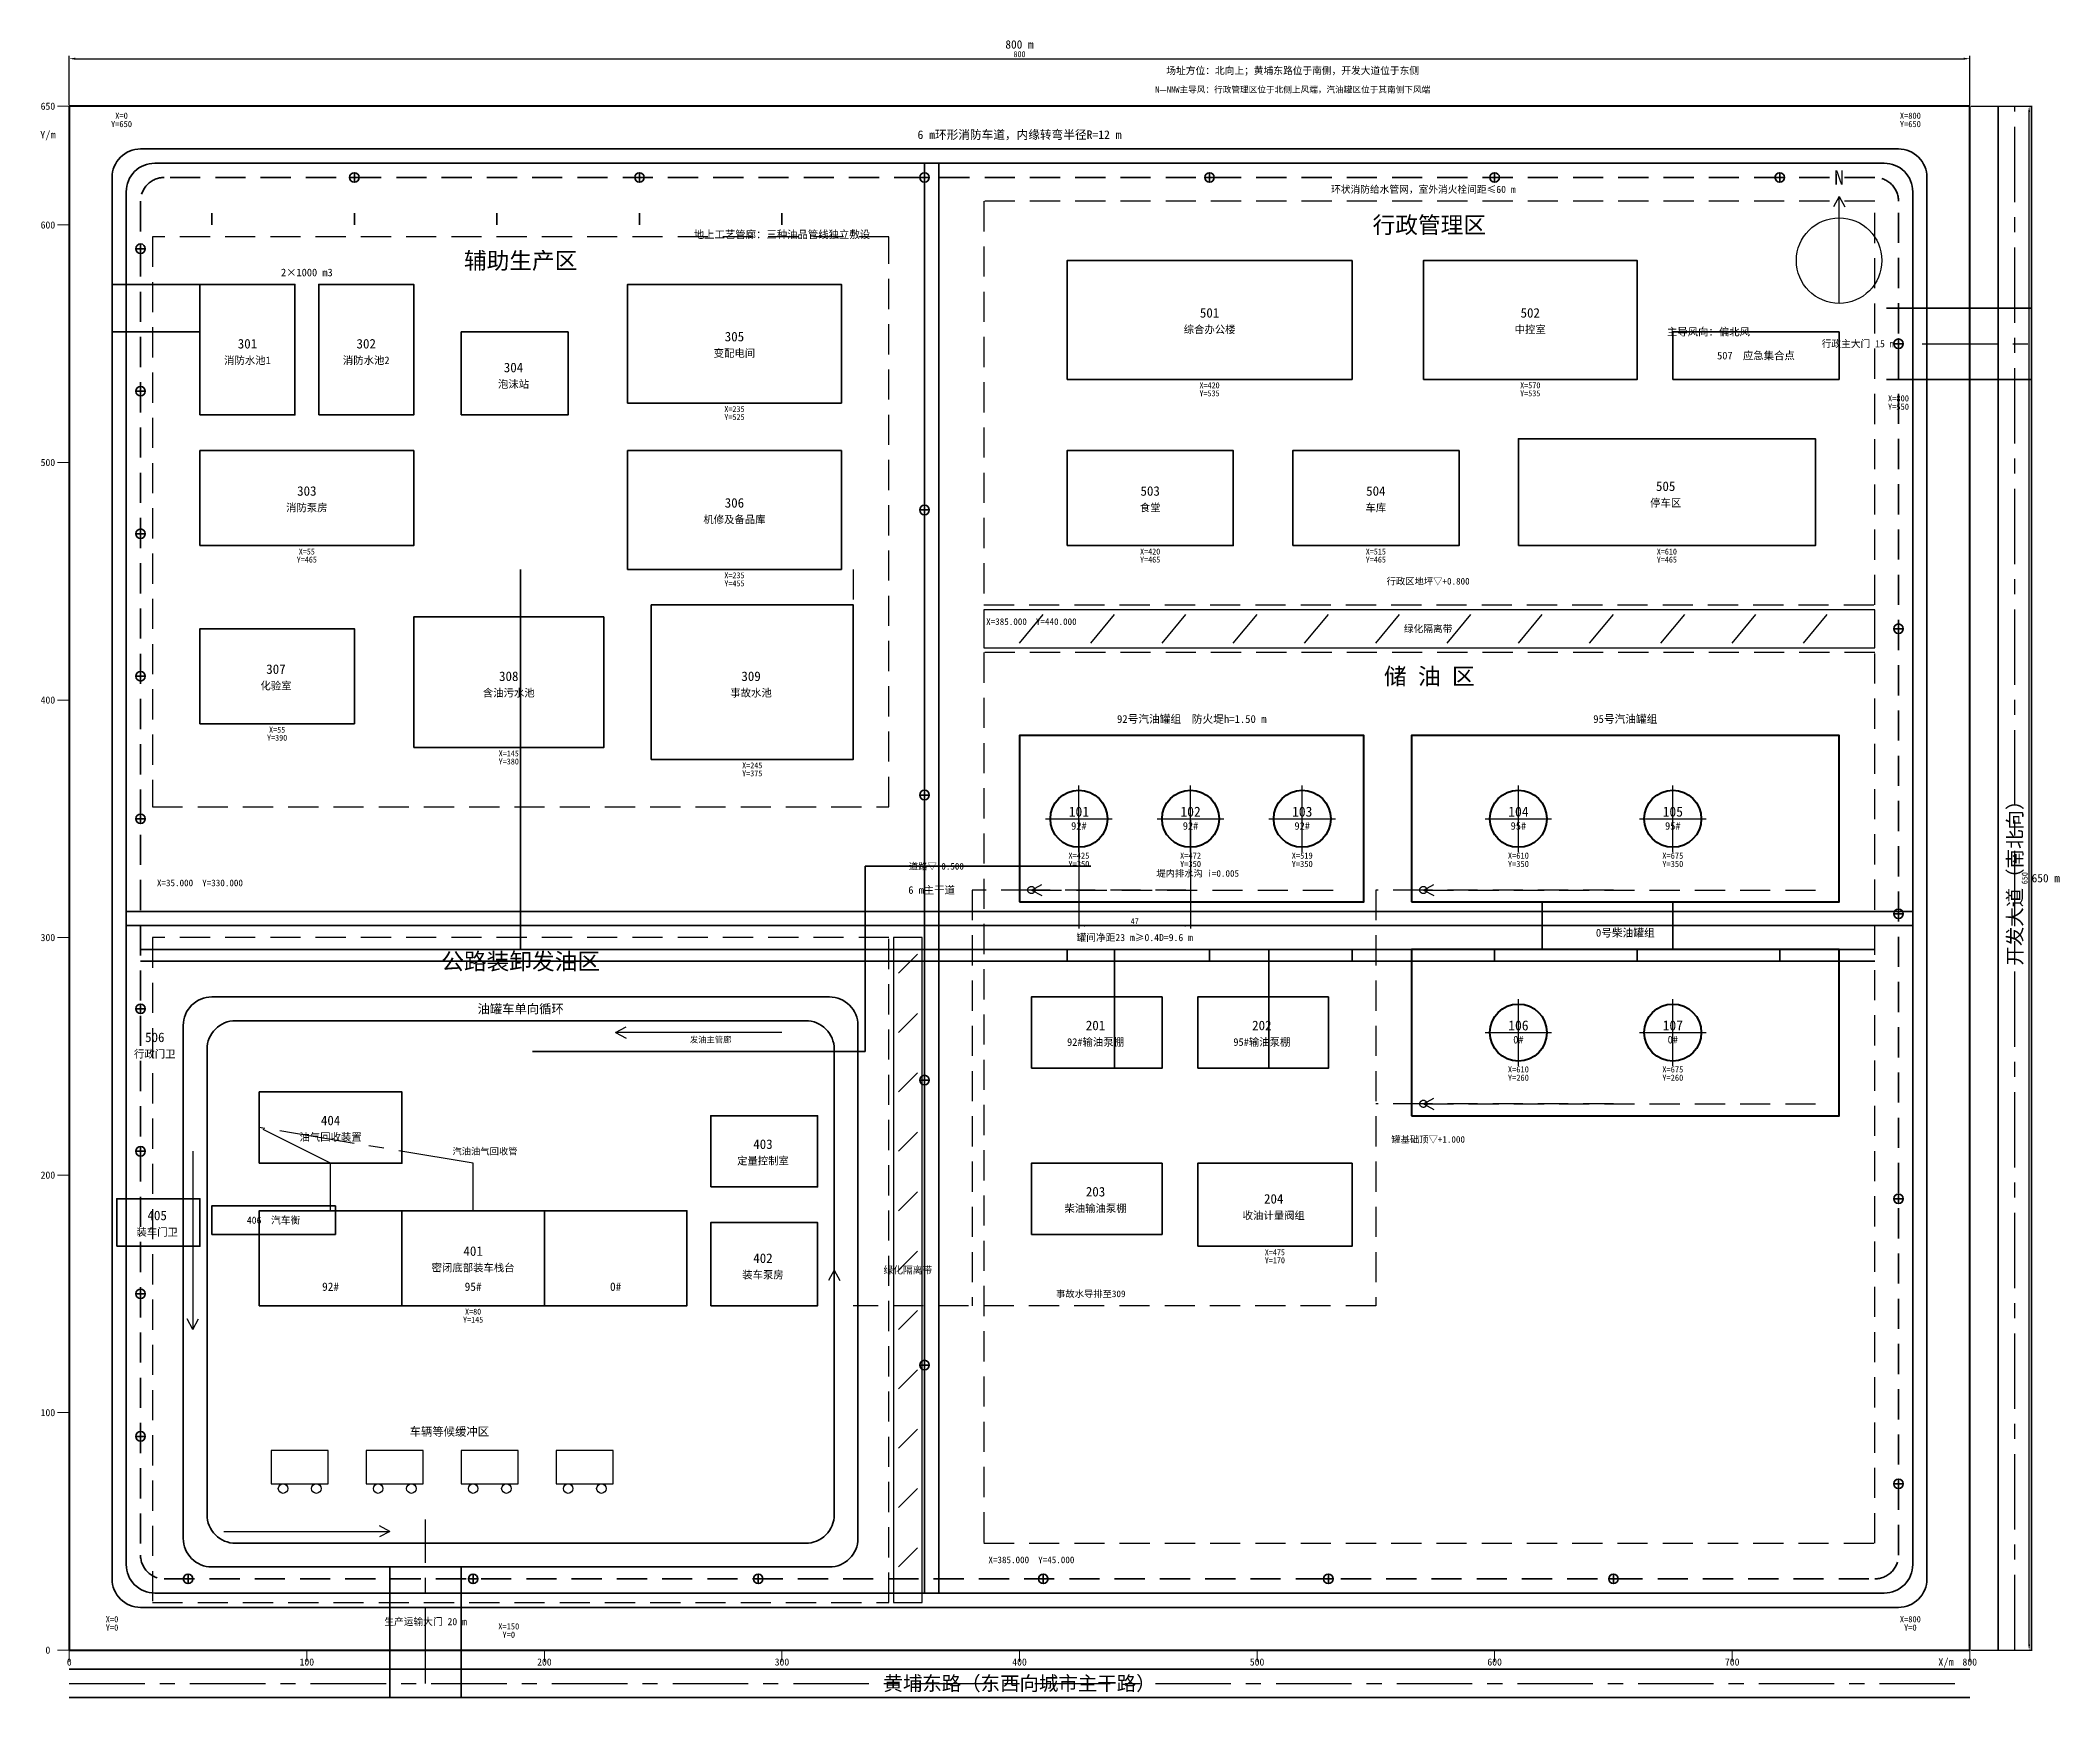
# Model space of a CAD drawing. Header units: millimetres. Extents: x -12 to 838, y -20 to 678.
import ezdxf
from ezdxf.enums import TextEntityAlignment as Align

# ---------------------------------------------------------------- set-up
doc = ezdxf.new("R2010")
doc.units = ezdxf.units.MM
doc.linetypes.add('CENTER', pattern=[50.8, 31.75, -6.35, 6.35, -6.35])
doc.linetypes.add('DASHED', pattern=[19.05, 12.7, -6.35])
for name, color, linetype, lineweight in [('01-用地红线', 7, 'Continuous', 70), ('02-围墙', 7, 'Continuous', 50), ('03-道路', 7, 'Continuous', 35), ('04-防火堤', 7, 'Continuous', 50), ('05-储罐', 7, 'Continuous', 50), ('06-建构筑物', 7, 'Continuous', 35), ('07-工艺管廊', 7, 'Continuous', 35), ('08-消防管网', 7, 'DASHED', 35), ('09-排水沟', 7, 'DASHED', 25), ('10-文字', 7, 'Continuous', 25), ('11-尺寸', 7, 'Continuous', 25), ('12-箭头', 7, 'Continuous', 25), ('13-中心线', 7, 'CENTER', 25), ('14-分区界线', 7, 'DASHED', 25), ('15-消防设施', 7, 'Continuous', 35), ('16-绿化', 7, 'Continuous', 25), ('17-车辆', 7, 'Continuous', 25), ('18-油气管', 7, 'CENTER', 25), ('20-坐标标注', 7, 'Continuous', 18)]:
    doc.layers.add(name, color=color, linetype=linetype, lineweight=lineweight)
doc.styles.add('QVTU-宋体', font='', dxfattribs={"width": 0.9})
doc.styles.add('QVTU-黑体', font='simhei.ttf', dxfattribs={"width": 0.95})
doc.styles.get("Standard").update_dxf_attribs({"font": ''})
doc.styles.get('QVTU-宋体').set_extended_font_data('SimSun')
doc.styles.get('Standard').set_extended_font_data('SimSun')
doc.dimstyles.new('ISO-25', dxfattribs={"dimtxt": 2.5, "dimasz": 2.5, "dimexe": 1.25, "dimexo": 0.625, "dimtad": 1, "dimtxsty": 'Standard', "dimcen": 2.5, "dimadec": 0, "dimazin": 0, "dimtfac": 1, "dimtmove": 0, "dimatfit": 3, "dimfxl": 1, "dimarcsym": 0})

# ---------------------------------------------------------------- blocks, each defined once
blk = doc.blocks.new('*D1')
at = {"layer": '11-尺寸', "color": 0, "lineweight": -2, "transparency": 16777216}
for p, q in [((0, 650.62), (0, 671.25)), ((2.5, 670), (797.5, 670)), ((800, 650.62), (800, 671.25))]:
    blk.add_line(p, q, dxfattribs=at)
at = {"layer": '11-尺寸', "color": 0, "transparency": 16777216}
for points in [[(2.5, 670.42), (2.5, 669.58), (0, 670)], [(797.5, 670.42), (797.5, 669.58), (800, 670)]]:
    blk.add_solid(points, dxfattribs=at)
at = {"layer": 'Defpoints', "color": 0, "transparency": 16777216}
for p in [(800, 670), (0, 650), (800, 650)]:
    blk.add_point(p, dxfattribs=at)
at = {"layer": '11-尺寸', "color": 0, "transparency": 16777216, "insert": (400, 671.88), "char_height": 2.5, "attachment_point": 5}
blk.add_mtext('800', dxfattribs=at)
blk = doc.blocks.new('*D2')
at = {"layer": '11-尺寸', "color": 0, "lineweight": -2, "transparency": 16777216}
for p, q in [((800.62, 650), (826.25, 650)), ((825, 2.5), (825, 647.5)), ((800.62, 0), (826.25, 0))]:
    blk.add_line(p, q, dxfattribs=at)
at = {"layer": '11-尺寸', "color": 0, "transparency": 16777216}
for points in [[(824.58, 647.5), (825.42, 647.5), (825, 650)], [(824.58, 2.5), (825.42, 2.5), (825, 0)]]:
    blk.add_solid(points, dxfattribs=at)
at = {"layer": 'Defpoints', "color": 0, "transparency": 16777216}
for p in [(800, 650), (825, 650), (800, 0)]:
    blk.add_point(p, dxfattribs=at)
at = {"layer": '11-尺寸', "color": 0, "transparency": 16777216, "insert": (823.12, 325), "char_height": 2.5, "attachment_point": 5, "rotation": 90}
blk.add_mtext('650', dxfattribs=at)
blk = doc.blocks.new('*D3')
at = {"layer": '11-尺寸', "color": 0, "lineweight": -2, "transparency": 16777216}
for p, q in [((425, 349.38), (425, 303.75)), ((472, 349.38), (472, 303.75)), ((427.5, 305), (469.5, 305))]:
    blk.add_line(p, q, dxfattribs=at)
at = {"layer": '11-尺寸', "color": 0, "transparency": 16777216}
for points in [[(427.5, 305.42), (427.5, 304.58), (425, 305)], [(469.5, 305.42), (469.5, 304.58), (472, 305)]]:
    blk.add_solid(points, dxfattribs=at)
at = {"layer": 'Defpoints', "color": 0, "transparency": 16777216}
for p in [(425, 350), (472, 350), (472, 305)]:
    blk.add_point(p, dxfattribs=at)
at = {"layer": '11-尺寸', "color": 0, "transparency": 16777216, "insert": (448.5, 306.88), "char_height": 2.5, "attachment_point": 5}
blk.add_mtext('47', dxfattribs=at)

msp = doc.modelspace()

# ---------------------------------------------------------------- linework, layer by layer
at = {"layer": '01-用地红线'}
msp.add_lwpolyline([(0, 0), (800, 0), (800, 650), (0, 650)], close=True, dxfattribs=at)
at = {"layer": '02-围墙'}
for p, q in [((800, 650), (0, 650)), ((0, 650), (0, 565)), ((800, 0), (800, 650)), ((0, 550), (0, 495)), ((0, 475), (0, 0)), ((0, 0), (800, 0))]:
    msp.add_line(p, q, dxfattribs=at)
at = {"layer": '03-道路'}
for p, q in [((812, 0), (812, 650)), ((826, 0), (826, 650)), ((360, 24), (360, 626)), ((366, 24), (366, 626)), ((765, 565), (826, 565)), ((765, 535), (826, 535)), ((24, 311), (776, 311)), ((24, 305), (776, 305)), ((135, -20), (135, 35)), ((165, -20), (165, 35)), ((0, -8), (800, -8)), ((0, -20), (800, -20))]:
    msp.add_line(p, q, dxfattribs=at)
for points in [[(18, 30, 0.4142136), (30, 18), (770, 18, 0.4142136), (782, 30), (782, 620, 0.4142136), (770, 632), (30, 632, 0.4142136), (18, 620)], [(24, 36, 0.4142136), (36, 24), (764, 24, 0.4142136), (776, 36), (776, 614, 0.4142136), (764, 626), (36, 626, 0.4142136), (24, 614)], [(48, 47, 0.4142136), (60, 35), (320, 35, 0.4142136), (332, 47), (332, 263, 0.4142136), (320, 275), (60, 275, 0.4142136), (48, 263)], [(58, 57, 0.4142136), (70, 45), (310, 45, 0.4142136), (322, 57), (322, 253, 0.4142136), (310, 265), (70, 265, 0.4142136), (58, 253)]]:
    msp.add_lwpolyline(points, format="xyb", close=True, dxfattribs=at)
at = {"layer": '04-防火堤'}
for points in [[(400, 315), (545, 315), (545, 385), (400, 385)], [(565, 315), (745, 315), (745, 385), (565, 385)], [(565, 225), (745, 225), (745, 295), (565, 295)]]:
    msp.add_lwpolyline(points, close=True, dxfattribs=at)
at = {"layer": '05-储罐'}
for centre in [(425, 350), (472, 350), (519, 350), (610, 350), (675, 350), (610, 260), (675, 260)]:
    msp.add_circle(centre, 12, dxfattribs=at)
at = {"layer": '06-建构筑物'}
for p, q in [((140, 145), (140, 185)), ((200, 145), (200, 185))]:
    msp.add_line(p, q, dxfattribs=at)
for points in [[(420, 535), (540, 535), (540, 585), (420, 585)], [(570, 535), (660, 535), (660, 585), (570, 585)], [(18, 555), (55, 555), (55, 575), (18, 575)], [(55, 520), (95, 520), (95, 575), (55, 575)], [(105, 520), (145, 520), (145, 575), (105, 575)], [(235, 525), (325, 525), (325, 575), (235, 575)], [(165, 520), (210, 520), (210, 555), (165, 555)], [(675, 535), (745, 535), (745, 555), (675, 555)], [(610, 465), (735, 465), (735, 510), (610, 510)], [(55, 465), (145, 465), (145, 505), (55, 505)], [(235, 455), (325, 455), (325, 505), (235, 505)], [(420, 465), (490, 465), (490, 505), (420, 505)], [(515, 465), (585, 465), (585, 505), (515, 505)], [(145, 380), (225, 380), (225, 435), (145, 435)], [(245, 375), (330, 375), (330, 440), (245, 440)], [(55, 390), (120, 390), (120, 430), (55, 430)], [(405, 245), (460, 245), (460, 275), (405, 275)], [(475, 245), (530, 245), (530, 275), (475, 275)], [(80, 205), (140, 205), (140, 235), (80, 235)], [(270, 195), (315, 195), (315, 225), (270, 225)], [(405, 175), (460, 175), (460, 205), (405, 205)], [(475, 170), (540, 170), (540, 205), (475, 205)], [(20, 170), (55, 170), (55, 190), (20, 190)], [(60, 175), (112, 175), (112, 187), (60, 187)], [(80, 145), (260, 145), (260, 185), (80, 185)], [(270, 145), (315, 145), (315, 180), (270, 180)]]:
    msp.add_lwpolyline(points, close=True, dxfattribs=at)
at = {"layer": '07-工艺管廊'}
for p, q in [((60, 600), (60, 605)), ((120, 600), (120, 605)), ((180, 600), (180, 605)), ((240, 600), (240, 605)), ((300, 600), (300, 605)), ((190, 295), (190, 455)), ((335, 252), (335, 330)), ((335, 330), (430, 330)), ((620, 295), (620, 315)), ((675, 295), (675, 315)), ((30, 295), (760, 295)), ((30, 290), (760, 290)), ((420, 290), (420, 295)), ((440, 295), (440, 245)), ((480, 290), (480, 295)), ((505, 295), (505, 245)), ((540, 290), (540, 295)), ((600, 290), (600, 295)), ((660, 290), (660, 295)), ((720, 290), (720, 295)), ((195, 252), (335, 252))]:
    msp.add_line(p, q, dxfattribs=at)
at = {"layer": '08-消防管网'}
for p, q in [((360, 40), (360, 610)), ((40, 305), (760, 305))]:
    msp.add_line(p, q, dxfattribs=at)
msp.add_lwpolyline([(30, 40, 0.4142136), (40, 30), (760, 30, 0.4142136), (770, 40), (770, 610, 0.4142136), (760, 620), (40, 620, 0.4142136), (30, 610)], format="xyb", close=True, dxfattribs=at)
at = {"layer": '09-排水沟'}
for p, q in [((330, 455), (330, 405)), ((405, 320), (380, 320)), ((380, 320), (380, 145)), ((405, 320), (409.408, 322.36)), ((405, 320), (535, 320)), ((470, 320), (405, 320)), ((405, 320), (409.408, 317.64)), ((570, 320), (550, 320)), ((550, 320), (550, 145)), ((570, 320), (574.408, 322.36)), ((570, 320), (735, 320)), ((650, 320), (570, 320)), ((570, 320), (574.408, 317.64)), ((570, 230), (550, 230)), ((570, 230), (574.408, 232.36)), ((570, 230), (735, 230)), ((650, 230), (570, 230)), ((570, 230), (574.408, 227.64)), ((550, 145), (330, 145))]:
    msp.add_line(p, q, dxfattribs=at)
for centre in [(405, 320), (570, 320), (570, 230)]:
    msp.add_circle(centre, 1.5, dxfattribs=at)
at = {"layer": '12-箭头'}
for p, q in [((745, 612), (742.64, 607.592)), ((745, 567), (745, 612)), ((745, 612), (747.36, 607.592)), ((230, 260), (234.408, 262.36)), ((300, 260), (230, 260)), ((230, 260), (234.408, 257.64)), ((52, 210), (52, 135)), ((322, 160), (319.64, 155.592)), ((322, 90), (322, 160)), ((322, 160), (324.36, 155.592)), ((52, 135), (49.64, 139.408)), ((52, 135), (54.36, 139.408)), ((135, 50), (130.592, 52.36)), ((65, 50), (135, 50)), ((135, 50), (130.592, 47.64))]:
    msp.add_line(p, q, dxfattribs=at)
msp.add_circle((745, 585), 18, dxfattribs=at)
at = {"layer": '13-中心线'}
for p, q in [((819, 0), (819, 650)), ((780, 550), (826, 550)), ((425, 336), (425, 364)), ((472, 336), (472, 364)), ((519, 336), (519, 364)), ((610, 336), (610, 364)), ((675, 336), (675, 364)), ((411, 350), (439, 350)), ((458, 350), (486, 350)), ((505, 350), (533, 350)), ((596, 350), (624, 350)), ((661, 350), (689, 350)), ((610, 246), (610, 274)), ((675, 246), (675, 274)), ((596, 260), (624, 260)), ((661, 260), (689, 260)), ((150, -14), (150, 55)), ((0, -14), (800, -14))]:
    msp.add_line(p, q, dxfattribs=at)
at = {"layer": '14-分区界线'}
for points in [[(385, 440), (760, 440), (760, 610), (385, 610)], [(35, 355), (345, 355), (345, 595), (35, 595)], [(385, 45), (760, 45), (760, 420), (385, 420)], [(35, 20), (345, 20), (345, 300), (35, 300)]]:
    msp.add_lwpolyline(points, close=True, dxfattribs=at)
at = {"layer": '15-消防设施'}
for p, q in [((120, 618), (120, 622)), ((240, 618), (240, 622)), ((360, 618), (360, 622)), ((480, 618), (480, 622)), ((600, 618), (600, 622)), ((720, 618), (720, 622)), ((118, 620), (122, 620)), ((238, 620), (242, 620)), ((358, 620), (362, 620)), ((478, 620), (482, 620)), ((598, 620), (602, 620)), ((718, 620), (722, 620)), ((28, 590), (32, 590)), ((30, 588), (30, 592)), ((768, 550), (772, 550)), ((770, 548), (770, 552)), ((28, 530), (32, 530)), ((30, 528), (30, 532)), ((358, 480), (362, 480)), ((360, 478), (360, 482)), ((28, 470), (32, 470)), ((30, 468), (30, 472)), ((768, 430), (772, 430)), ((770, 428), (770, 432)), ((28, 410), (32, 410)), ((30, 408), (30, 412)), ((358, 360), (362, 360)), ((360, 358), (360, 362)), ((28, 350), (32, 350)), ((30, 348), (30, 352)), ((768, 310), (772, 310)), ((770, 308), (770, 312)), ((30, 268), (30, 272)), ((28, 270), (32, 270)), ((358, 240), (362, 240)), ((360, 238), (360, 242)), ((28, 210), (32, 210)), ((30, 208), (30, 212)), ((768, 190), (772, 190)), ((770, 188), (770, 192)), ((28, 150), (32, 150)), ((30, 148), (30, 152)), ((358, 120), (362, 120)), ((360, 118), (360, 122)), ((28, 90), (32, 90)), ((30, 88), (30, 92)), ((768, 70), (772, 70)), ((770, 68), (770, 72)), ((48, 30), (52, 30)), ((50, 28), (50, 32)), ((168, 30), (172, 30)), ((170, 28), (170, 32)), ((288, 30), (292, 30)), ((290, 28), (290, 32)), ((408, 30), (412, 30)), ((410, 28), (410, 32)), ((528, 30), (532, 30)), ((530, 28), (530, 32)), ((648, 30), (652, 30)), ((650, 28), (650, 32))]:
    msp.add_line(p, q, dxfattribs=at)
for centre in [(120, 620), (240, 620), (360, 620), (480, 620), (600, 620), (720, 620), (30, 590), (770, 550), (30, 530), (360, 480), (30, 470), (770, 430), (30, 410), (360, 360), (30, 350), (770, 310), (30, 270), (360, 240), (30, 210), (770, 190), (30, 150), (360, 120), (30, 90), (770, 70), (50, 30), (170, 30), (290, 30), (410, 30), (530, 30), (650, 30)]:
    msp.add_circle(centre, 2, dxfattribs=at)
at = {"layer": '16-绿化'}
for p, q in [((400, 424), (410, 436)), ((430, 424), (440, 436)), ((460, 424), (470, 436)), ((490, 424), (500, 436)), ((520, 424), (530, 436)), ((550, 424), (560, 436)), ((580, 424), (590, 436)), ((610, 424), (620, 436)), ((640, 424), (650, 436)), ((670, 424), (680, 436)), ((700, 424), (710, 436)), ((730, 424), (740, 436)), ((349, 285), (357, 293)), ((349, 260), (357, 268)), ((349, 235), (357, 243)), ((349, 210), (357, 218)), ((349, 185), (357, 193)), ((349, 160), (357, 168)), ((349, 135), (357, 143)), ((349, 110), (357, 118)), ((349, 85), (357, 93)), ((349, 60), (357, 68)), ((349, 35), (357, 43))]:
    msp.add_line(p, q, dxfattribs=at)
for points in [[(385, 422), (760, 422), (760, 438), (385, 438)], [(347, 20), (359, 20), (359, 300), (347, 300)]]:
    msp.add_lwpolyline(points, close=True, dxfattribs=at)
at = {"layer": '17-车辆'}
for points in [[(85, 70), (109, 70), (109, 84), (85, 84)], [(125, 70), (149, 70), (149, 84), (125, 84)], [(165, 70), (189, 70), (189, 84), (165, 84)], [(205, 70), (229, 70), (229, 84), (205, 84)]]:
    msp.add_lwpolyline(points, close=True, dxfattribs=at)
for centre in [(90, 68), (104, 68), (130, 68), (144, 68), (170, 68), (184, 68), (210, 68), (224, 68)]:
    msp.add_circle(centre, 2, dxfattribs=at)
at = {"layer": '18-油气管'}
for p, q in [((110, 205), (80, 220)), ((170, 205), (80, 220)), ((110, 185), (110, 205)), ((170, 185), (170, 205))]:
    msp.add_line(p, q, dxfattribs=at)
at = {"layer": '20-坐标标注'}
for p, q in [((0, 650), (-5, 650)), ((0, 600), (-5, 600)), ((0, 500), (-5, 500)), ((0, 400), (-5, 400)), ((0, 300), (-5, 300)), ((0, 200), (-5, 200)), ((0, 100), (-5, 100)), ((0, 0), (-5, 0)), ((0, 0), (0, -5)), ((100, 0), (100, -5)), ((200, 0), (200, -5)), ((300, 0), (300, -5)), ((400, 0), (400, -5)), ((500, 0), (500, -5)), ((600, 0), (600, -5)), ((700, 0), (700, -5)), ((800, 0), (800, -5))]:
    msp.add_line(p, q, dxfattribs=at)

# ---------------------------------------------------------------- texts
at = {"layer": '10-文字'}
for s, height, style, p in [('800 m', 3.5, 'QVTU-宋体', (400, 676)), ('场址方位：北向上；黄埔东路位于南侧，开发大道位于东侧', 3, 'QVTU-宋体', (515, 665)), ('N—NNW主导风：行政管理区位于北侧上风端，汽油罐区位于其南侧下风端', 2.6, 'QVTU-宋体', (515, 657)), ('6 m环形消防车道，内缘转弯半径R=12 m', 3.6, 'QVTU-宋体', (400, 638)), ('N', 6, 'QVTU-宋体', (745, 620)), ('环状消防给水管网，室外消火栓间距≤60 m', 3, 'QVTU-宋体', (570, 615)), ('行政管理区', 7, 'QVTU-黑体', (572.5, 600)), ('地上工艺管廊：三种油品管线独立敷设', 3.2, 'QVTU-宋体', (300, 596)), ('辅助生产区', 7, 'QVTU-黑体', (190, 585)), ('2×1000 m3', 3.2, 'QVTU-宋体', (100, 580)), ('501', 4, 'QVTU-宋体', (480, 563)), ('502', 4, 'QVTU-宋体', (615, 563)), ('305', 4, 'QVTU-宋体', (280, 553)), ('综合办公楼', 3.2, 'QVTU-宋体', (480, 556)), ('中控室', 3.2, 'QVTU-宋体', (615, 556)), ('主导风向：偏北风', 3.2, 'QVTU-宋体', (690, 555)), ('消防水池1', 3.2, 'QVTU-宋体', (75, 543)), ('301', 4, 'QVTU-宋体', (75, 550)), ('消防水池2', 3.2, 'QVTU-宋体', (125, 543)), ('302', 4, 'QVTU-宋体', (125, 550)), ('变配电间', 3.2, 'QVTU-宋体', (280, 546)), ('507  应急集合点', 3.2, 'QVTU-宋体', (710, 545)), ('行政主大门 15 m', 3, 'QVTU-宋体', (753, 550)), ('304', 4, 'QVTU-宋体', (187, 540)), ('泡沫站', 3.2, 'QVTU-宋体', (187, 533)), ('303', 4, 'QVTU-宋体', (100, 488)), ('306', 4, 'QVTU-宋体', (280, 483)), ('503', 4, 'QVTU-宋体', (455, 488)), ('504', 4, 'QVTU-宋体', (550, 488)), ('停车区', 3.2, 'QVTU-黑体', (672, 483)), ('505', 4, 'QVTU-宋体', (672, 490)), ('消防泵房', 3.2, 'QVTU-宋体', (100, 481)), ('机修及备品库', 3.2, 'QVTU-宋体', (280, 476)), ('食堂', 3.2, 'QVTU-宋体', (455, 481)), ('车库', 3.2, 'QVTU-宋体', (550, 481)), ('行政区地坪▽+0.800', 2.8, 'QVTU-宋体', (572, 450)), ('X=385.000  Y=440.000', 2.8, 'QVTU-宋体', (405, 433)), ('绿化隔离带', 3, 'QVTU-宋体', (572, 430)), ('化验室', 3.2, 'QVTU-宋体', (87, 406)), ('307', 4, 'QVTU-宋体', (87, 413)), ('308', 4, 'QVTU-宋体', (185, 410)), ('309', 4, 'QVTU-宋体', (287, 410)), ('储 油 区', 7, 'QVTU-黑体', (572.5, 410)), ('含油污水池', 3.2, 'QVTU-宋体', (185, 403)), ('事故水池', 3.2, 'QVTU-宋体', (287, 403)), ('92号汽油罐组  防火堤h=1.50 m', 3.3, 'QVTU-宋体', (472.5, 392)), ('95号汽油罐组', 3.3, 'QVTU-宋体', (655, 392)), ('101', 4.2, 'QVTU-宋体', (425, 353)), ('92#', 3.2, 'QVTU-宋体', (425, 347)), ('102', 4.2, 'QVTU-宋体', (472, 353)), ('92#', 3.2, 'QVTU-宋体', (472, 347)), ('103', 4.2, 'QVTU-宋体', (519, 353)), ('92#', 3.2, 'QVTU-宋体', (519, 347)), ('104', 4.2, 'QVTU-宋体', (610, 353)), ('95#', 3.2, 'QVTU-宋体', (610, 347)), ('105', 4.2, 'QVTU-宋体', (675, 353)), ('95#', 3.2, 'QVTU-宋体', (675, 347)), ('道路▽+0.500', 2.8, 'QVTU-宋体', (365, 330)), ('X=35.000  Y=330.000', 2.8, 'QVTU-宋体', (55, 323)), ('堤内排水沟 i=0.005', 2.8, 'QVTU-宋体', (475, 327)), ('650 m', 3.5, 'QVTU-宋体', (832, 325)), ('6 m主干道', 3.2, 'QVTU-宋体', (363, 320)), ('罐间净距23 m≥0.4D=9.6 m', 3, 'QVTU-宋体', (448.5, 300)), ('0号柴油罐组', 3.3, 'QVTU-宋体', (655, 302)), ('公路装卸发油区', 7, 'QVTU-黑体', (190, 290)), ('油罐车单向循环', 3.8, 'QVTU-宋体', (190, 270)), ('201', 4, 'QVTU-宋体', (432, 263)), ('202', 4, 'QVTU-宋体', (502, 263)), ('106', 4.2, 'QVTU-宋体', (610, 263)), ('107', 4.2, 'QVTU-宋体', (675, 263)), ('506', 4, 'QVTU-宋体', (36, 258)), ('发油主管廊', 2.5, 'QVTU-宋体', (270, 257)), ('92#输油泵棚', 3.2, 'QVTU-宋体', (432, 256)), ('95#输油泵棚', 3.2, 'QVTU-宋体', (502, 256)), ('0#', 3.2, 'QVTU-宋体', (610, 257)), ('0#', 3.2, 'QVTU-宋体', (675, 257)), ('行政门卫', 3.2, 'QVTU-宋体', (36, 251)), ('404', 4, 'QVTU-宋体', (110, 223)), ('油气回收装置', 3.2, 'QVTU-宋体', (110, 216)), ('403', 4, 'QVTU-宋体', (292, 213)), ('罐基础顶▽+1.000', 2.8, 'QVTU-宋体', (572, 215)), ('汽油油气回收管', 2.8, 'QVTU-宋体', (175, 210)), ('定量控制室', 3.2, 'QVTU-宋体', (292, 206)), ('柴油输油泵棚', 3.2, 'QVTU-宋体', (432, 186)), ('203', 4, 'QVTU-宋体', (432, 193)), ('204', 4, 'QVTU-宋体', (507, 190)), ('405', 4, 'QVTU-宋体', (37, 183)), ('406  汽车衡', 3, 'QVTU-宋体', (86, 181)), ('收油计量阀组', 3.2, 'QVTU-宋体', (507, 183)), ('装车门卫', 3.2, 'QVTU-宋体', (37, 176)), ('密闭底部装车栈台', 3.2, 'QVTU-宋体', (170, 161)), ('401', 4, 'QVTU-宋体', (170, 168)), ('402', 4, 'QVTU-宋体', (292, 165)), ('绿化隔离带', 3, 'QVTU-宋体', (353, 160)), ('92#', 3.5, 'QVTU-宋体', (110, 153)), ('95#', 3.5, 'QVTU-宋体', (170, 153)), ('0#', 3.5, 'QVTU-宋体', (230, 153)), ('装车泵房', 3.2, 'QVTU-宋体', (292, 158)), ('事故水导排至309', 2.8, 'QVTU-宋体', (430, 150)), ('车辆等候缓冲区', 3.5, 'QVTU-黑体', (160, 92)), ('X=385.000  Y=45.000', 2.8, 'QVTU-宋体', (405, 38)), ('生产运输大门 20 m', 3, 'QVTU-宋体', (150, 12)), ('黄埔东路（东西向城市主干路）', 6, 'QVTU-宋体', (400, -14))]:
    msp.add_text(s, height=height, dxfattribs=dict(at, style=style)).set_placement(p, align=Align.MIDDLE_CENTER)
at = {"layer": '10-文字', "style": 'QVTU-宋体'}
msp.add_text('开发大道（南北向）', height=6, rotation=90, dxfattribs=at).set_placement((819, 325), align=Align.MIDDLE_CENTER)
at = {"layer": '20-坐标标注', "style": 'QVTU-宋体'}
for s, height, p in [('650', 3, (-9, 650)), ('X=0', 2.6, (22, 646)), ('X=800', 2.6, (775, 646)), ('Y/m', 3.2, (-9, 638)), ('Y=650', 2.6, (22, 642.49)), ('Y=650', 2.6, (775, 642.49)), ('600', 3, (-9, 600)), ('Y=535', 2.5, (480, 529.125)), ('X=420', 2.5, (480, 532.5)), ('Y=535', 2.5, (615, 529.125)), ('X=570', 2.5, (615, 532.5)), ('X=800', 2.6, (770, 527)), ('Y=525', 2.5, (280, 519.125)), ('X=235', 2.5, (280, 522.5)), ('Y=550', 2.6, (770, 523.49)), ('500', 3, (-9, 500)), ('Y=465', 2.5, (100, 459.125)), ('X=55', 2.5, (100, 462.5)), ('Y=465', 2.5, (455, 459.125)), ('X=420', 2.5, (455, 462.5)), ('Y=465', 2.5, (550, 459.125)), ('X=515', 2.5, (550, 462.5)), ('Y=465', 2.5, (672.5, 459.125)), ('X=610', 2.5, (672.5, 462.5)), ('X=235', 2.5, (280, 452.5)), ('Y=455', 2.5, (280, 449.125)), ('400', 3, (-9, 400)), ('Y=390', 2.5, (87.5, 384.125)), ('X=55', 2.5, (87.5, 387.5)), ('Y=380', 2.5, (185, 374.125)), ('X=145', 2.5, (185, 377.5)), ('Y=375', 2.5, (287.5, 369.125)), ('X=245', 2.5, (287.5, 372.5)), ('Y=350', 2.6, (425, 330.99)), ('X=425', 2.6, (425, 334.5)), ('Y=350', 2.6, (472, 330.99)), ('X=472', 2.6, (472, 334.5)), ('Y=350', 2.6, (519, 330.99)), ('X=519', 2.6, (519, 334.5)), ('Y=350', 2.6, (610, 330.99)), ('X=610', 2.6, (610, 334.5)), ('Y=350', 2.6, (675, 330.99)), ('X=675', 2.6, (675, 334.5)), ('300', 3, (-9, 300)), ('Y=260', 2.6, (610, 240.99)), ('X=610', 2.6, (610, 244.5)), ('Y=260', 2.6, (675, 240.99)), ('X=675', 2.6, (675, 244.5)), ('200', 3, (-9, 200)), ('Y=170', 2.5, (507.5, 164.125)), ('X=475', 2.5, (507.5, 167.5)), ('Y=145', 2.5, (170, 139.125)), ('X=80', 2.5, (170, 142.5)), ('100', 3, (-9, 100)), ('Y=0', 2.6, (18, 9.49)), ('X=0', 2.6, (18, 13)), ('X=150', 2.6, (185, 10)), ('X=800', 2.6, (775, 13)), ('Y=0', 2.6, (775, 9.49)), ('0', 3, (-9, 0)), ('Y=0', 2.6, (185, 6.49)), ('0', 3, (0, -5)), ('100', 3, (100, -5)), ('200', 3, (200, -5)), ('300', 3, (300, -5)), ('400', 3, (400, -5)), ('500', 3, (500, -5)), ('600', 3, (600, -5)), ('700', 3, (700, -5)), ('X/m', 3.2, (790, -5)), ('800', 3, (800, -5))]:
    msp.add_text(s, height=height, dxfattribs=at).set_placement(p, align=Align.MIDDLE_CENTER)

# ---------------------------------------------------------------- dimensions: what is measured, and where the dimension line sits
at = {"layer": '11-尺寸'}
for p1, p2, distance, picture, middle in [((0, 650), (800, 650), 20, '*D1', (400, 671.875)), ((800, 0), (800, 650), -25, '*D2', (823.125, 325)), ((425, 350), (472, 350), -45, '*D3', (448.5, 306.875))]:
    dim = msp.add_aligned_dim(p1=p1, p2=p2, distance=distance, dimstyle='ISO-25', dxfattribs=at)
    dim.commit()
    dim.dimension.update_dxf_attribs({"geometry": picture, "text_midpoint": middle})

doc.saveas('drawing.dxf')
